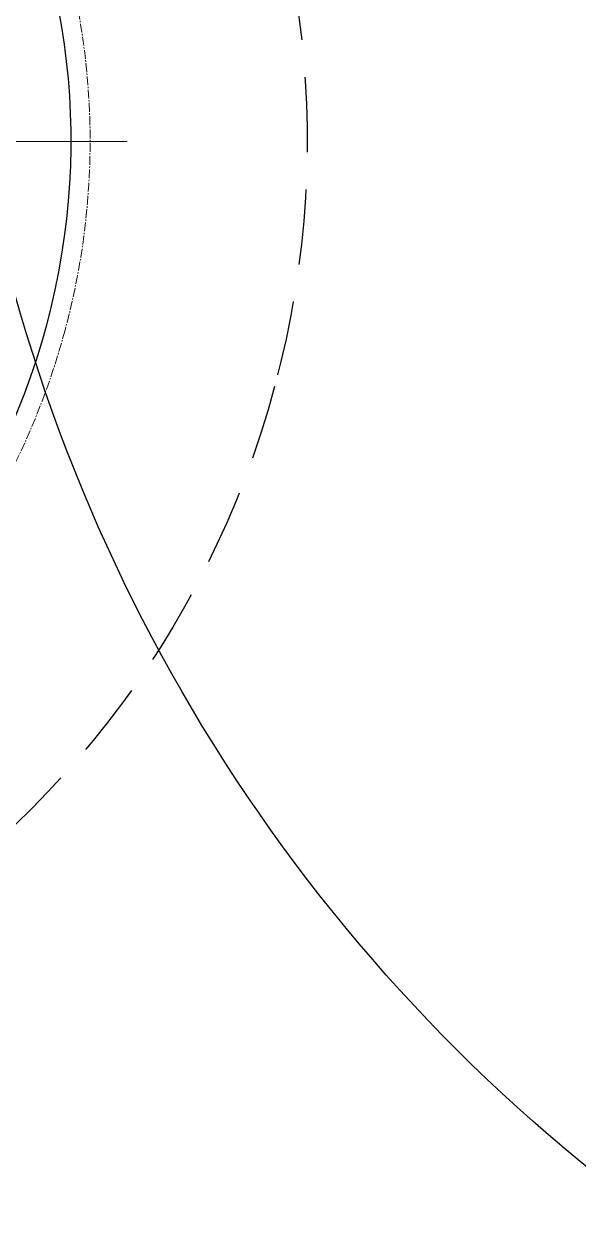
# Model space of a CAD drawing. Header units: millimetres. Extents: x -27384 to -11847, y 105622 to 113060.
# Drawn here: x -20580.2 to -20533.3, y 111116.5 to 111218 of the extents above; entities that cross this region are included whole.
import ezdxf

# ---------------------------------------------------------------- set-up
doc = ezdxf.new("R2010")
doc.units = ezdxf.units.MM
for name, pattern in [('CENTER2', [1.125, 0.75, -0.125, 0.125, -0.125]), ('DASHDOT', [25.4, 12.7, -6.35, 0, -6.35]), ('DASHED', [19.049999999999997, 12.7, -6.35]), ('HIDDEN', [9.524999999999999, 6.35, -3.175])]:
    doc.linetypes.add(name, pattern=pattern)
doc.layers.get('0').update_dxf_attribs({"color": 1, "linetype": 'DASHDOT'})
for name, color, linetype in [('01粗实线', 7, 'Continuous'), ('1', 4, 'Continuous'), ('3', 6, 'HIDDEN'), ('Default', 7, 'Continuous')]:
    doc.layers.add(name, color=color, linetype=linetype)
doc.layers.add('4虚线层', color=6, linetype='DASHED', lineweight=35)

# ---------------------------------------------------------------- blocks, each defined once
blk = doc.blocks.new('G$CBB9FC1A2')
at = {"layer": 'Default', "color": 1, "linetype": 'CENTER2', "lineweight": 13, "ltscale": 20}
blk.add_line((64.7932927104739, 0), (-63.43283579474519, 1.455191522836685e-11), dxfattribs=at)
at = {"layer": 'Default', "color": 7, "linetype": 'CENTER2', "lineweight": 13}
blk.add_circle((-1.818989403545856e-11, -2.91038304567337e-11), 61.63746783566022, dxfattribs=at)
blk = doc.blocks.new('G$C6C638B4C')
blk.add_lwpolyline([(-1.818989403545856e-11, -2.91038304567337e-11), (639.9999999999891, -2.91038304567337e-11), (640.0000000000036, -600.0000000000146), (-7.275957614183426e-12, -600.0000000000291)], close=True)
at = {"layer": '1'}
blk.add_lwpolyline([(-20.00000000001455, 19.99999999995634), (659.9999999999745, 19.9999999999709), (659.9999999999854, -620.0000000000146), (-19.99999999999636, -620.0000000000437)], close=True, dxfattribs=at)
at = {"layer": '3'}
blk.add_lwpolyline([(19.99999999999272, -20.00000000004366), (620, -20.00000000004366), (619.9999999999927, -580.0000000000146), (19.99999999999636, -580.0000000000437)], close=True, dxfattribs=at)

msp = doc.modelspace()

# ---------------------------------------------------------------- linework, layer by layer
at = {"layer": '01粗实线', "lineweight": -3, "ltscale": 2, "extrusion": (-0.004685415688226654, -0.01745240643729067, 0.9998367168639969)}
msp.add_circle((-48583.60793402407, 102134.0318245779, -679.1051985372007), 144.9999999999999, dxfattribs=at)
at = {"layer": '1', "lineweight": -3, "ltscale": 2, "extrusion": (-0.004685415688226654, -0.01745240643729067, 0.9998367168639969), "elevation": -761.7737618122727}
msp.add_lwpolyline([(-55762.41944096141, 102096.2621256225), (-45696.27557504938, 104799.1427234042), (-43767.03463448276, 97614.2094060799), (-53833.17850039472, 94911.32880829813)], close=True, dxfattribs=at)
at = {"layer": '1', "extrusion": (-0.004685415688226654, -0.01745240643729067, 0.9998367168639969), "const_width": 9.147440893432856, "elevation": -761.7737618122732}
msp.add_lwpolyline([(-53581.19831907854, 95088.87696726886), (-43888.4841354353, 97691.48720767391), (-45759.11024572644, 104658.1255271676), (-55451.82442936971, 102055.5152867626), (-53581.19831907854, 95088.87696726886)], dxfattribs=at)
at = {"layer": '1', "lineweight": -3, "ltscale": 0.5, "extrusion": (-0.004685415688226654, -0.01745240643729067, 0.9998367168639969)}
msp.add_circle((-48765.26616640461, 102058.4889860315, -679.1051985372392), 59.99999999999986, dxfattribs=at)
at = {"layer": '4虚线层', "lineweight": -3, "ltscale": 0.5, "extrusion": (-0.004685415688226654, -0.01745240643729067, 0.9998367168639969)}
msp.add_circle((-48765.26616640461, 102058.4889860315, -679.1051985372405), 79.9999999999997, dxfattribs=at)

# ---------------------------------------------------------------- block references
at = {"layer": '01粗实线', "lineweight": -3, "ltscale": 2, "extrusion": (-0.004685415688226654, -0.01745240643729066, 0.9998367168639969), "rotation": 15.03008309191162}
for name, p in [('G$C6C638B4C', (-49137.35744931624, 102439.593784045, -679.1051985372569)), ('G$CBB9FC1A2', (-48765.26616640456, 102058.4889860317, -679.1051985372342))]:
    msp.add_blockref(name, p, dxfattribs=at)

doc.saveas('drawing.dxf')
